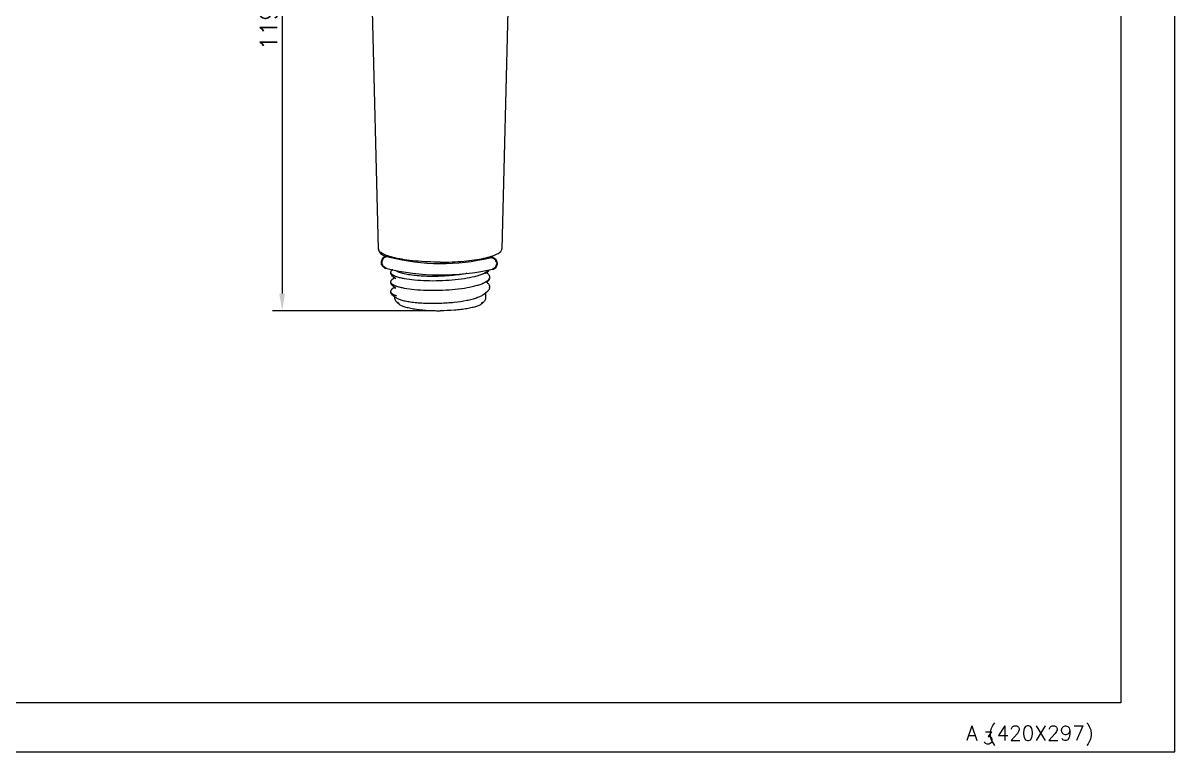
# Model space of a CAD drawing. Extents: x -7342 to 109, y -2713 to 214.
# Drawn here: x -7079.2 to -6844.5, y -2712.9 to -2564.4 of the extents above; entities that cross this region are included whole.
import ezdxf

# ---------------------------------------------------------------- set-up
doc = ezdxf.new("R2010")
doc.units = 0
doc.header["$LTSCALE"] = 7
doc.layers.get('0').update_dxf_attribs({"color": 2, "linetype": 'CONTINUOUS'})
doc.layers.get('Defpoints').update_dxf_attribs({"linetype": 'CONTINUOUS'})
doc.layers.add('D', color=2, linetype='CONTINUOUS')
doc.layers.add('DWG', color=7, linetype='CONTINUOUS')
doc.layers.add('EB0', color=7, linetype='CONTINUOUS', lineweight=35)
doc.styles.add('DD', font='romans', dxfattribs={"bigfont": 'GHS.shx'})
doc.styles.add('GHS', font='ROMANS.shx', dxfattribs={"bigfont": 'GHS.shx'})
doc.dimstyles.new('CWC', dxfattribs={"dimscale": 0, "dimtxt": 3.5, "dimasz": 3.5, "dimexe": 2, "dimexo": 1, "dimgap": 1, "dimtad": 1, "dimdec": 4, "dimdsep": 46, "dimtxsty": 'DD', "dimcen": 3, "dimclrd": 2, "dimclre": 2, "dimclrt": 2, "dimadec": 3, "dimazin": 2, "dimtfac": 1, "dimtdec": 4, "dimtmove": 0, "dimatfit": 3, "dimfxl": 0, "dimtvp": 1, "dimtolj": 1, "dimtzin": 0, "dimlwd": -1, "dimlwe": -1, "dimarcsym": 0})

# ---------------------------------------------------------------- blocks, each defined once
blk = doc.blocks.new('BORDER')
for p, q in [((1, 0), (1, 1)), ((0, 0), (1, 0))]:
    blk.add_line(p, q)
blk = doc.blocks.new('*D51')
at = {"layer": 'Defpoints', "color": 0}
for p in [(-6994.25, -2503.34), (-7026.44, -2623.01), (-6994.25, -2623.01)]:
    blk.add_point(p, dxfattribs=at)
at = {"layer": 'DWG', "color": 2}
for p, q in [((-6995.25, -2503.34), (-7028.44, -2503.34)), ((-7026.44, -2506.84), (-7026.44, -2619.51)), ((-6995.25, -2623.01), (-7028.44, -2623.01))]:
    blk.add_line(p, q, dxfattribs=at)
for points in [[(-7027.03, -2506.84), (-7025.86, -2506.84), (-7026.44, -2503.34)], [(-7027.03, -2619.51), (-7025.86, -2619.51), (-7026.44, -2623.01)]]:
    blk.add_solid(points, dxfattribs=at)
at = {"layer": 'DWG', "color": 2, "insert": (-7029.19, -2563.18), "char_height": 3.5, "attachment_point": 5, "rotation": 90, "style": 'DD'}
blk.add_mtext('\\A1;119.7', dxfattribs=at)

msp = doc.modelspace()

# ---------------------------------------------------------------- linework, layer by layer
at = {"color": 4}
for p, q in [((-6855.5456, -2428.89488), (-6855.5456, -2702.89488)), ((-6855.5456, -2702.89488), (-7233.5456, -2702.89488))]:
    msp.add_line(p, q, dxfattribs=at)
at = {"color": 7, "linetype": 'Continuous'}
for p, q in [((-7006.82574, -2610.41052), (-7008.39563, -2547.68621)), ((-6980.10238, -2547.68621), (-6981.67227, -2610.41052)), ((-7004.34901, -2615.16874), (-7004.34901, -2615.36403)), ((-7003.92928, -2614.62457), (-7004.07619, -2614.73848)), ((-7004.07619, -2615.79429), (-7003.25667, -2616.42974)), ((-7003.49766, -2616.24287), (-7004.07619, -2616.69145)), ((-7003.49901, -2616.43817), (-7003.49901, -2616.24183)), ((-6984.99901, -2615.43393), (-6984.99901, -2615.46168)), ((-6984.62876, -2615.38592), (-6984.78293, -2615.26639)), ((-7004.34901, -2617.12171), (-7004.34901, -2617.317)), ((-7004.34901, -2619.07468), (-7004.34901, -2619.26997)), ((-7004.07619, -2617.74726), (-7003.25667, -2618.38271)), ((-7003.49766, -2618.19584), (-7004.07619, -2618.64441)), ((-7003.49901, -2618.39114), (-7003.49901, -2618.1948)), ((-6985.44822, -2619.68819), (-6984.62876, -2619.05279)), ((-6984.99901, -2617.3869), (-6984.99901, -2617.41465)), ((-6984.62876, -2617.33889), (-6984.78293, -2617.21935)), ((-7004.07619, -2619.70023), (-7003.25667, -2620.33568)), ((-7003.49901, -2620.63705), (-7003.49901, -2620.14777)), ((-7003.49901, -2620.63705), (-7003.27075, -2621.07733)), ((-7002.78309, -2621.54177), (-7003.27075, -2621.07733)), ((-6985.22726, -2621.07733), (-6985.71492, -2621.54177)), ((-6984.99901, -2620.63705), (-6985.22726, -2621.07733)), ((-6984.99901, -2619.33987), (-6984.99901, -2620.63705))]:
    msp.add_line(p, q, dxfattribs=at)
for centre, radius, start, end in [((-6994.05583, -2571.62231), 41.78063, 255.4641812, 283.7947749), ((-6994.006, -2568.6875), 47.02436, 256.0887879, 282.8071656), ((-7003.18569, -2616.43779), 0.31328, 180.0688648, 191.1933915), ((-6988.24375, -2609.14013), 6.87398, 293.0615759, 293.5055289), ((-6987.04004, -2611.60729), 4.12761, 298.3914876, 301.023916), ((-6986.17631, -2612.95306), 2.52764, 305.8596872, 307.3359174), ((-7003.18723, -2618.39092), 0.31173, 180.0402364, 189.8400062), ((-6988.24375, -2611.0931), 6.87398, 293.0615759, 293.5055289), ((-6987.04004, -2613.56026), 4.12761, 298.3914876, 301.023916), ((-6986.17631, -2614.90603), 2.52764, 305.8596872, 307.3359174), ((-7000.92467, -2617.78706), 4.06852, 243.4651973, 245.94639), ((-6987.57334, -2617.78706), 4.06852, 294.05361, 296.5348027)]:
    msp.add_arc(centre, radius, start, end, dxfattribs=at)
for points, knots in [([(-7006.82574, -2610.41052), (-7006.82227, -2610.54952), (-7006.7591, -2610.82492), (-7006.53045, -2611.17904), (-7006.21319, -2611.47483), (-7005.82292, -2611.73367), (-7005.49596, -2611.89834), (-7005.30261, -2611.9842), (-7005.2659, -2612.00013)], [0, 0, 0, 0, 2805.650802865, 5538.6215306, 8392.635321101, 11499.642264417, 14959.874018294, 15767.154602872, 15767.154602872, 15767.154602872, 15767.154602872]), ([(-7003.46704, -2612.24047), (-7003.71955, -2612.18182), (-7004.19692, -2612.06121), (-7004.86433, -2611.85713), (-7005.44121, -2611.64112), (-7005.92312, -2611.41482), (-7006.30714, -2611.18005), (-7006.59132, -2610.93682), (-7006.77488, -2610.68296), (-7006.82355, -2610.49666), (-7006.82571, -2610.41052)], [0, 0, 0, 0, 4000.561190985, 7595.286327018, 10765.158185774, 13498.952778289, 15799.851452082, 17691.562014283, 19237.730361951, 20567.363981692, 20567.363981692, 20567.363981692, 20567.363981692]), ([(-6994.24901, -2613.10732), (-6993.4337, -2613.10732), (-6991.83256, -2613.07404), (-6989.50786, -2612.92552), (-6987.36304, -2612.68472), (-6985.7296, -2612.40564), (-6984.57718, -2612.13582), (-6983.84194, -2611.92593), (-6983.20528, -2611.70214), (-6982.6727, -2611.46649), (-6982.24792, -2611.22108), (-6981.93334, -2610.96625), (-6981.72928, -2610.69957), (-6981.67458, -2610.50151), (-6981.67231, -2610.41052)], [0, 0, 0, 0, 5648.626031181, 11091.701357176, 16133.531368381, 20595.960646102, 22562.407242214, 24331.259177754, 25890.972318386, 27234.303048945, 28360.821269386, 29280.514452174, 30023.374844103, 30653.992931101, 30653.992931101, 30653.992931101, 30653.992931101]), ([(-6994.24901, -2613.10732), (-6995.10535, -2613.10732), (-6996.78386, -2613.07072), (-6999.21252, -2612.90746), (-7001.43334, -2612.64375), (-7002.8255, -2612.38948), (-7003.46704, -2612.24047)], [0, 0, 0, 0, 3063.343571419, 6003.536553576, 8704.10963288, 11060.112430294, 11060.112430294, 11060.112430294, 11060.112430294]), ([(-7004.07614, -2614.73848), (-7004.11815, -2614.77105), (-7004.19298, -2614.83625), (-7004.28151, -2614.94425), (-7004.33627, -2615.05508), (-7004.34895, -2615.13208), (-7004.34895, -2615.16874)], [0, 0, 0, 0, 3342.671214689, 6217.846872684, 8728.15885716, 11033.608603752, 11033.608603752, 11033.608603752, 11033.608603752]), ([(-7004.34895, -2615.16874), (-7004.34895, -2615.18507), (-7004.34417, -2615.25312), (-7004.31925, -2615.31886), (-7004.29368, -2615.36379)], [0, 0, 0, 0, 1493.801461903, 6223.932534882, 6223.932534882, 6223.932534882, 6223.932534882]), ([(-7004.34895, -2615.36403), (-7004.34895, -2615.40069), (-7004.33627, -2615.47769), (-7004.28151, -2615.58852), (-7004.19298, -2615.69652), (-7004.11815, -2615.76172), (-7004.07614, -2615.79429)], [0, 0, 0, 0, 2306.465223365, 4817.882920872, 7694.324999175, 11038.468549663, 11038.468549663, 11038.468549663, 11038.468549663]), ([(-7004.07614, -2616.69145), (-7004.11815, -2616.72402), (-7004.19298, -2616.78922), (-7004.28151, -2616.89722), (-7004.33627, -2617.00805), (-7004.34895, -2617.08505), (-7004.34895, -2617.12171)], [0, 0, 0, 0, 3347.312939853, 6226.481145827, 8740.279018552, 11048.930176057, 11048.930176057, 11048.930176057, 11048.930176057]), ([(-7004.29368, -2615.36379), (-7004.26245, -2615.41864), (-7004.1707, -2615.52827), (-7004.0587, -2615.61462), (-7003.9943, -2615.65809)], [0, 0, 0, 0, 2790.531718406, 6225.914747009, 6225.914747009, 6225.914747009, 6225.914747009]), ([(-7003.9943, -2615.65809), (-7003.98345, -2615.66541), (-7003.93781, -2615.69546), (-7003.89088, -2615.72354), (-7003.85468, -2615.74395)], [0, 0, 0, 0, 1491.432229446, 6228.346474208, 6228.346474208, 6228.346474208, 6228.346474208]), ([(-7003.85468, -2615.74395), (-7003.82787, -2615.75907), (-7003.71049, -2615.82233), (-7003.58884, -2615.87745), (-7003.49408, -2615.91665)], [0, 0, 0, 0, 1438.159596379, 6230.037275334, 6230.037275334, 6230.037275334, 6230.037275334]), ([(-7003.49408, -2615.91665), (-7003.46527, -2615.92857), (-7003.34292, -2615.97768), (-7003.21867, -2616.022), (-7003.12316, -2616.05374)], [0, 0, 0, 0, 1474.39320168, 6232.956057818, 6232.956057818, 6232.956057818, 6232.956057818]), ([(-6994.24901, -2615.99114), (-6994.83854, -2616.01095), (-6995.99704, -2616.02621), (-6997.6818, -2615.97909), (-6999.24035, -2615.8661), (-7000.6155, -2615.69391), (-7001.62045, -2615.50023), (-7002.29214, -2615.31477), (-7002.69074, -2615.17602), (-7003.01469, -2615.02839), (-7003.23856, -2614.89061), (-7003.35548, -2614.78334), (-7003.39191, -2614.74036)], [0, 0, 0, 0, 4834.053964405, 9491.881597511, 13808.504171031, 17635.167425492, 20844.016884286, 22185.832296315, 23340.504179377, 24304.913534763, 25082.08055602, 25527.638358249, 25527.638358249, 25527.638358249, 25527.638358249]), ([(-7003.12316, -2616.05374), (-7002.88924, -2616.13147), (-7002.37074, -2616.27437), (-7001.1621, -2616.52302), (-6999.37419, -2616.74754), (-6996.99246, -2616.88587), (-6994.42161, -2616.88713), (-6991.83815, -2616.746), (-6989.41937, -2616.4667), (-6987.58869, -2616.1178), (-6986.33818, -2615.76555), (-6985.79663, -2615.56932), (-6985.55107, -2615.46477)], [0, 0, 0, 0, 1065.103287569, 2320.900743384, 5329.738315766, 8840.647409168, 12624.738403733, 16432.560058054, 20014.202673538, 23139.964499216, 24471.783437756, 25625.017350999, 25625.017350999, 25625.017350999, 25625.017350999]), ([(-6988.82982, -2615.4185), (-6988.92314, -2615.43691), (-6989.54634, -2615.55572), (-6990.74931, -2615.73655), (-6992.46449, -2615.9065), (-6993.64694, -2615.97091), (-6994.24901, -2615.99114)], [0, 0, 0, 0, 584.823078056, 3900.653181468, 7475.316273081, 11179.384729247, 11179.384729247, 11179.384729247, 11179.384729247]), ([(-6985.50215, -2615.44372), (-6985.46426, -2615.42724), (-6985.32062, -2615.36317), (-6985.17938, -2615.29361), (-6985.07739, -2615.23843)], [0, 0, 0, 0, 1665.368293474, 6338.813531035, 6338.813531035, 6338.813531035, 6338.813531035]), ([(-6984.91269, -2615.14446), (-6984.89339, -2615.13283), (-6984.81962, -2615.0874), (-6984.74757, -2615.03916), (-6984.69562, -2615.00159)], [0, 0, 0, 0, 1648.763720847, 6340.770334067, 6340.770334067, 6340.770334067, 6340.770334067]), ([(-6984.64334, -2614.96277), (-6984.54465, -2614.88746), (-6984.44205, -2614.79677), (-6984.35421, -2614.6917), (-6984.34662, -2614.68236)], [0, 0, 0, 0, 5783.924780503, 6341.302961713, 6341.302961713, 6341.302961713, 6341.302961713]), ([(-6984.64334, -2616.91573), (-6984.54465, -2616.84043), (-6984.37414, -2616.68971), (-6984.24436, -2616.49926), (-6984.20433, -2616.40538)], [0, 0, 0, 0, 3484.807676626, 6349.900507586, 6349.900507586, 6349.900507586, 6349.900507586]), ([(-6984.62876, -2615.14685), (-6984.55502, -2615.08968), (-6984.42351, -2614.97491), (-6984.28417, -2614.80438), (-6984.22403, -2614.69324), (-6984.20609, -2614.65183)], [0, 0, 0, 0, 3678.552139063, 6854.0599329, 8628.508885619, 8628.508885619, 8628.508885619, 8628.508885619]), ([(-6984.14906, -2616.14522), (-6984.14906, -2616.08033), (-6984.17139, -2615.94413), (-6984.26791, -2615.74829), (-6984.42351, -2615.55786), (-6984.55502, -2615.44309), (-6984.62876, -2615.38592)], [0, 0, 0, 0, 2361.180976567, 4927.91795831, 7858.620812973, 11253.587523103, 11253.587523103, 11253.587523103, 11253.587523103]), ([(-6984.62876, -2617.09982), (-6984.55502, -2617.04265), (-6984.42351, -2616.92788), (-6984.26791, -2616.73745), (-6984.17139, -2616.54161), (-6984.14906, -2616.40541), (-6984.14906, -2616.34052)], [0, 0, 0, 0, 3396.967694726, 6329.397896125, 8897.647704302, 11260.220351009, 11260.220351009, 11260.220351009, 11260.220351009]), ([(-6984.20433, -2616.40538), (-6984.19528, -2616.38414), (-6984.164, -2616.30081), (-6984.14906, -2616.21113), (-6984.14906, -2616.14522)], [0, 0, 0, 0, 1647.39968393, 6350.081982276, 6350.081982276, 6350.081982276, 6350.081982276]), ([(-7004.34895, -2617.12171), (-7004.34895, -2617.13803), (-7004.34417, -2617.20609), (-7004.31925, -2617.27183), (-7004.29368, -2617.31676)], [0, 0, 0, 0, 1495.877719123, 6232.58327274, 6232.58327274, 6232.58327274, 6232.58327274]), ([(-7004.34895, -2617.317), (-7004.34895, -2617.35366), (-7004.33627, -2617.43066), (-7004.28151, -2617.54149), (-7004.19298, -2617.64949), (-7004.11815, -2617.71469), (-7004.07614, -2617.74726)], [0, 0, 0, 0, 2309.668039415, 4824.573155171, 7705.009533828, 11053.796846783, 11053.796846783, 11053.796846783, 11053.796846783]), ([(-7004.07614, -2618.64442), (-7004.11815, -2618.67699), (-7004.19298, -2618.74219), (-7004.28151, -2618.85019), (-7004.33627, -2618.96102), (-7004.34895, -2619.03802), (-7004.34895, -2619.07468)], [0, 0, 0, 0, 3351.961001598, 6235.12791944, 8752.416210276, 11064.272353945, 11064.272353945, 11064.272353945, 11064.272353945]), ([(-7004.34895, -2619.07468), (-7004.34895, -2619.091), (-7004.34417, -2619.15906), (-7004.31925, -2619.2248), (-7004.29368, -2619.26973)], [0, 0, 0, 0, 1497.95666232, 6241.245620406, 6241.245620406, 6241.245620406, 6241.245620406]), ([(-7004.29368, -2617.31676), (-7004.26245, -2617.37161), (-7004.1707, -2617.48124), (-7004.0587, -2617.56759), (-7003.9943, -2617.61106)], [0, 0, 0, 0, 2794.409820293, 6234.56712375, 6234.56712375, 6234.56712375, 6234.56712375]), ([(-7003.9943, -2617.61106), (-7003.98345, -2617.61838), (-7003.93781, -2617.64843), (-7003.89088, -2617.67651), (-7003.85468, -2617.69692)], [0, 0, 0, 0, 1493.504136684, 6236.998933157, 6236.998933157, 6236.998933157, 6236.998933157]), ([(-7003.85468, -2617.69692), (-7003.82787, -2617.71204), (-7003.71049, -2617.7753), (-7003.58884, -2617.83042), (-7003.49408, -2617.86962)], [0, 0, 0, 0, 1440.157065007, 6238.690212075, 6238.690212075, 6238.690212075, 6238.690212075]), ([(-7003.49408, -2617.86962), (-7003.46527, -2617.88154), (-7003.34292, -2617.93065), (-7003.21867, -2617.97497), (-7003.12316, -2618.00671)], [0, 0, 0, 0, 1476.440058234, 6241.6090867, 6241.6090867, 6241.6090867, 6241.6090867]), ([(-7003.12316, -2618.00671), (-7002.88924, -2618.08443), (-7002.37074, -2618.22733), (-7001.1621, -2618.47599), (-6999.37419, -2618.70051), (-6996.99246, -2618.83884), (-6994.42161, -2618.8401), (-6991.83815, -2618.69897), (-6989.41937, -2618.41966), (-6987.58869, -2618.07077), (-6986.33818, -2617.71852), (-6985.79663, -2617.52229), (-6985.55107, -2617.41774)], [0, 0, 0, 0, 1066.573909078, 2324.10528382, 5337.097252589, 8852.853968272, 12642.169775935, 16455.24900902, 20041.836910777, 23171.914573826, 24505.572396538, 25660.398616008, 25660.398616008, 25660.398616008, 25660.398616008]), ([(-6985.50215, -2617.39669), (-6985.46426, -2617.3802), (-6985.32062, -2617.31614), (-6985.17938, -2617.24658), (-6985.07739, -2617.1914)], [0, 0, 0, 0, 1667.629971834, 6347.422051712, 6347.422051712, 6347.422051712, 6347.422051712]), ([(-6984.91269, -2617.09743), (-6984.89339, -2617.0858), (-6984.81962, -2617.04037), (-6984.74757, -2616.99213), (-6984.69562, -2616.95456)], [0, 0, 0, 0, 1651.001382562, 6349.375872168, 6349.375872168, 6349.375872168, 6349.375872168]), ([(-6984.14906, -2618.09819), (-6984.14906, -2618.0333), (-6984.17139, -2617.8971), (-6984.26791, -2617.70126), (-6984.42351, -2617.51083), (-6984.55502, -2617.39606), (-6984.62876, -2617.33889)], [0, 0, 0, 0, 2364.380777365, 4934.596123167, 7869.270577393, 11268.838043372, 11268.838043372, 11268.838043372, 11268.838043372]), ([(-6984.62876, -2619.05279), (-6984.55502, -2618.99562), (-6984.42351, -2618.88085), (-6984.26791, -2618.69042), (-6984.17139, -2618.49458), (-6984.14906, -2618.35838), (-6984.14906, -2618.29349)], [0, 0, 0, 0, 3401.571756684, 6337.97641164, 8909.70708343, 11275.481830311, 11275.481830311, 11275.481830311, 11275.481830311]), ([(-6984.20433, -2618.35834), (-6984.19528, -2618.33711), (-6984.164, -2618.25378), (-6984.14906, -2618.16409), (-6984.14906, -2618.09819)], [0, 0, 0, 0, 1649.633675849, 6358.693148084, 6358.693148084, 6358.693148084, 6358.693148084]), ([(-7004.34895, -2619.26997), (-7004.34895, -2619.30663), (-7004.33627, -2619.38363), (-7004.28151, -2619.49446), (-7004.19298, -2619.60246), (-7004.11815, -2619.66766), (-7004.07614, -2619.70023)], [0, 0, 0, 0, 2312.875167725, 4831.272579843, 7715.708641503, 11069.145723593, 11069.145723593, 11069.145723593, 11069.145723593]), ([(-7004.29368, -2619.26973), (-7004.26245, -2619.32458), (-7004.1707, -2619.43421), (-7004.0587, -2619.52056), (-7003.9943, -2619.56403)], [0, 0, 0, 0, 2798.293264389, 6243.231103219, 6243.231103219, 6243.231103219, 6243.231103219]), ([(-7003.9943, -2619.56403), (-7003.98345, -2619.57135), (-7003.93781, -2619.6014), (-7003.89088, -2619.62948), (-7003.85468, -2619.64989)], [0, 0, 0, 0, 1495.578813619, 6245.662989891, 6245.662989891, 6245.662989891, 6245.662989891]), ([(-7003.85468, -2619.64989), (-7003.82787, -2619.66501), (-7003.71049, -2619.72826), (-7003.58884, -2619.78339), (-7003.49408, -2619.82259)], [0, 0, 0, 0, 1442.157187425, 6247.354742333, 6247.354742333, 6247.354742333, 6247.354742333]), ([(-7003.49408, -2619.82259), (-7003.46527, -2619.83451), (-7003.34292, -2619.88362), (-7003.21867, -2619.92794), (-7003.12316, -2619.95968)], [0, 0, 0, 0, 1478.48965276, 6250.273703495, 6250.273703495, 6250.273703495, 6250.273703495]), ([(-7003.27075, -2621.07733), (-7003.20124, -2621.14353), (-7003.03119, -2621.27198), (-7002.84583, -2621.37525), (-7002.74225, -2621.42702)], [0, 0, 0, 0, 2836.591797967, 6258.019159195, 6258.019159195, 6258.019159195, 6258.019159195]), ([(-7003.25663, -2620.33568), (-7003.19138, -2620.38629), (-7003.03623, -2620.4839), (-7002.64267, -2620.66998), (-7002.00039, -2620.8761), (-7001.06927, -2621.08202), (-6999.94839, -2621.25269), (-6998.66889, -2621.38156), (-6996.75219, -2621.49252), (-6995.2632, -2621.49353), (-6994.24901, -2621.45945)], [0, 0, 0, 0, 561.865556249, 1241.430070788, 2958.358315288, 5135.44697543, 7726.375835516, 10667.66291881, 13882.389662778, 20786.903458697, 20786.903458697, 20786.903458697, 20786.903458697]), ([(-6994.24901, -2621.45945), (-6993.2936, -2621.42735), (-6991.47081, -2621.30615), (-6989.28595, -2620.9993), (-6987.74792, -2620.65415), (-6986.80767, -2620.37424), (-6986.04737, -2620.06777), (-6985.61934, -2619.8209), (-6985.44822, -2619.68819)], [0, 0, 0, 0, 5097.8844783, 9734.61910773, 11747.979552629, 13499.69717494, 14959.559191169, 16114.354276965, 16114.354276965, 16114.354276965, 16114.354276965]), ([(-6985.22726, -2621.07733), (-6985.29678, -2621.14353), (-6985.46682, -2621.27198), (-6985.65219, -2621.37525), (-6985.75576, -2621.42702)], [0, 0, 0, 0, 2884.3728626, 6363.432570506, 6363.432570506, 6363.432570506, 6363.432570506]), ([(-7002.78302, -2621.54177), (-7002.72354, -2621.5984), (-7002.58051, -2621.7089), (-7002.2135, -2621.92141), (-7001.60844, -2622.16105), (-7000.72721, -2622.4062), (-6999.66458, -2622.61798), (-6998.45023, -2622.79001), (-6996.63049, -2622.96287), (-6995.21427, -2623.01168), (-6994.24901, -2623.01168)], [0, 0, 0, 0, 585.151711993, 1280.867274449, 3016.59428619, 5201.414378115, 7793.196753159, 10730.159003577, 13936.468038283, 20813.785878633, 20813.785878633, 20813.785878633, 20813.785878633]), ([(-6985.71499, -2621.54177), (-6985.77447, -2621.5984), (-6985.9175, -2621.7089), (-6986.28451, -2621.92141), (-6986.88957, -2622.16105), (-6987.7708, -2622.4062), (-6988.83343, -2622.61798), (-6990.04778, -2622.79001), (-6991.86753, -2622.96287), (-6993.28375, -2623.01168), (-6994.24901, -2623.01168)], [0, 0, 0, 0, 592.745090494, 1297.48879298, 3055.739932918, 5268.911930127, 7894.327265928, 10869.401796553, 14117.318362423, 21083.881566607, 21083.881566607, 21083.881566607, 21083.881566607])]:
    msp.add_open_spline(points, degree=3, knots=knots, dxfattribs=at)
at = {"layer": 'EB0'}
for centre, start, end in [((-7005.00703, -2613.17187), 67.2072945, 256.9168418), ((-6983.86657, -2613.37617), 282.0397411, 106.5293245)]:
    msp.add_arc(centre, 1.2, start, end, dxfattribs=at)

# ---------------------------------------------------------------- block references
at = {"xscale": 420, "yscale": 297, "zscale": 420}
msp.add_blockref('BORDER', (-7264.5456, -2712.89488), dxfattribs=at)

# ---------------------------------------------------------------- texts
at = {"layer": 'D', "color": 7, "style": 'GHS'}
for s, height, p in [('A (420X297)', 3, (-6887.07329, -2710.55137)), ('3', 2.5, (-6883.66245, -2711.30303))]:
    msp.add_text(s, height=height, dxfattribs=at).set_placement(p)

# ---------------------------------------------------------------- dimensions: what is measured, and where the dimension line sits
at = {"layer": 'DWG'}
dim = msp.add_linear_dim(base=(-7026.44299, -2623.01168), p1=(-6994.24901, -2503.34106), p2=(-6994.24901, -2623.01168), angle=90, text='119.7', dimstyle='CWC', override={"dimscale": 1}, dxfattribs=at)
dim.commit()
dim.dimension.update_dxf_attribs({"geometry": '*D51', "text_midpoint": (-7029.19299, -2563.17637)})

doc.saveas('drawing.dxf')
